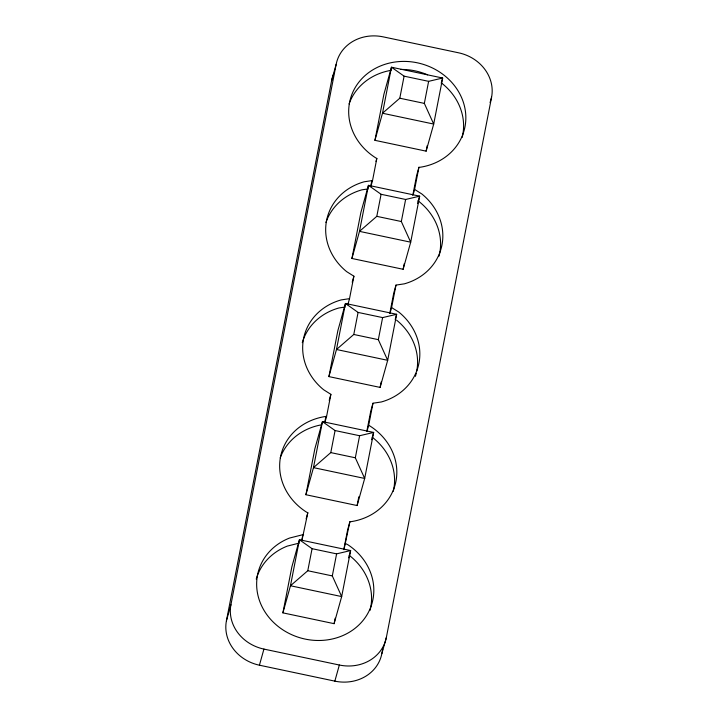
<?xml version="1.0" encoding="UTF-8"?>
<svg xmlns="http://www.w3.org/2000/svg" width="718" height="718" viewBox="0 0 718 718"><rect width="100%" height="100%" fill="white"/><g stroke="black" fill="none" stroke-linecap="round" stroke-linejoin="round"><path stroke-width="1.08" d="M226.421 620.792L331.653 80.479L336.15 64.369A40.908 36.609 15.6 0 1 383.161 36.86L458.578 52.8A40.908 36.609 15.6 0 1 491.579 97.208L386.347 637.521L381.85 653.631A40.908 36.609 15.6 0 1 334.839 681.14L259.422 665.2A40.908 36.609 15.6 0 1 226.421 620.792L230.927 604.682L336.15 64.369M282.901 612.858L291.867 566.834L299.433 539.739L350.635 550.553L341.678 596.577L334.112 623.673L282.901 612.858L290.467 585.762L299.433 539.739L312.07 548.678L336.607 553.865L350.635 550.553L348.598 557.85M305.913 494.729L314.879 448.705L322.445 421.61L373.647 432.424L364.681 478.448L357.115 505.544L305.913 494.729L313.479 467.633L322.445 421.61L335.073 430.549L359.61 435.736L373.647 432.424L371.61 439.721M328.916 376.6L337.882 330.576L345.448 303.472L396.65 314.296L387.684 360.319L380.118 387.415L328.916 376.6L336.482 349.504L345.448 303.472L358.085 312.42L382.622 317.598L396.65 314.296L395.196 319.501M351.928 258.471L360.885 212.438L368.451 185.343L419.653 196.167L410.696 242.19L403.13 269.286L351.928 258.471L359.494 231.367L368.451 185.343L381.087 194.291L405.625 199.469L419.653 196.167L417.625 203.454M374.931 140.333L383.897 94.309L391.463 67.214L442.665 78.029L433.699 124.061L426.133 151.157L374.931 140.333L382.497 113.238L391.463 67.214L404.099 76.162L428.628 81.34L442.665 78.029L441.211 83.243M301.982 539.299L302.825 534.946M324.958 421.304L325.775 417.095M370.901 185.423L371.718 181.214M301.91 540.546L307.825 512.76L306.451 512.096A59.02 52.818 15.6 0 1 280.612 456.486A59.02 52.818 15.6 0 1 325.927 416.422L326.591 416.404L330.89 394.335L323.647 389.766A59.02 52.818 15.6 0 1 341.14 299.918L349.522 298.661L353.902 276.197L346.65 271.637A59.02 52.818 15.6 0 1 364.152 181.789L372.534 180.532L376.833 158.427L375.936 157.996A59.02 52.818 15.6 0 1 367.544 73.496A59.02 52.818 15.6 0 1 459.143 92.685A59.02 52.818 15.6 0 1 420.12 167.258L418.926 167.294L416.673 175.345L412.778 195.368M336.607 553.865L332.308 575.917L341.678 596.577L290.467 585.762L307.78 570.729L312.07 548.678M359.61 435.736L355.32 457.788L364.681 478.448L313.479 467.633L330.783 452.6L335.073 430.549M382.622 317.598L378.323 339.659L387.684 360.319L336.482 349.504L353.786 334.471L358.085 312.42M405.625 199.469L401.326 221.521L410.696 242.19L359.494 231.367L376.797 216.342L381.087 194.291M428.628 81.34L424.338 103.392L433.699 124.061L382.497 113.238L399.8 98.213L404.099 76.162M343.814 549.476L347.647 529.794L349.89 521.744L350.564 521.726A59.02 52.818 15.6 0 0 395.878 481.652A59.02 52.818 15.6 0 0 370.03 426.052L368.657 425.388L372.974 403.22L381.357 401.963A59.02 52.818 15.6 0 0 398.858 312.115L391.606 307.555L395.986 285.091L404.36 283.834A59.02 52.818 15.6 0 0 421.861 193.986L414.609 189.426L418.926 167.294M366.826 431.33L370.73 411.27L372.974 403.22M389.775 313.47L393.733 293.141L395.986 285.091M343.949 549.656L349.89 521.744M334.112 623.673L335.18 618.198M357.115 505.544L358.82 496.775M380.118 387.415L381.186 381.94M403.13 269.286L404.198 263.802M426.133 151.157L427.201 145.673M381.85 653.631L382.703 649.234M375.99 161.442L376.833 158.427M370.847 186.572L372.534 180.532M352.215 282.237L353.902 276.197M347.835 304.701L349.522 298.661M329.203 400.366L330.89 394.335M324.904 422.444L326.591 416.404M259.422 665.2L263.928 649.09A40.908 36.609 15.6 0 1 230.927 604.682M306.137 518.8L307.825 512.76M413.209 194.452L414.609 189.426M389.919 313.595L391.606 307.555M366.97 431.428L368.657 425.388M490.08 102.575L491.579 97.208M334.839 681.14L339.345 665.021A40.908 36.609 15.6 0 0 386.347 637.521M303.588 534.506L289.516 538.06A59.02 52.818 15.6 0 0 267.859 616.026A59.02 52.818 15.6 0 0 357.411 626.338A59.02 52.818 15.6 0 0 347.97 544.791L345.636 543.616M299.182 543.104L287.272 546.111A59.02 52.818 15.6 0 0 256.227 579.094M368.19 188.897L361.899 189.839A59.02 52.818 15.6 0 0 325.936 222.508M345.178 307.026L338.896 307.977A59.02 52.818 15.6 0 0 302.287 342.683M399.8 98.213L424.338 103.392M376.797 216.342L401.326 221.521M353.786 334.471L378.323 339.659M330.783 452.6L355.32 457.788M307.78 570.729L332.308 575.917M263.928 649.09L339.345 665.021M417.804 200.896L419.617 202.036A59.02 52.818 15.6 0 1 439.012 256.155M331.653 80.479A40.908 36.609 15.6 0 1 333.978 73.191M349.244 555.364A59.02 52.818 15.6 0 1 370.03 610.39M280.226 457.887A59.02 52.818 15.6 0 1 321.556 424.814M372.229 437.217A59.02 52.818 15.6 0 1 393.284 491.274M396.605 320.165A59.02 52.818 15.6 0 1 416.709 371.188M416.26 373.252A59.02 52.818 15.6 0 1 415.408 376.331M349.083 103.966A59.02 52.818 15.6 0 1 391.095 70.328M400.824 69.449A59.02 52.818 15.6 0 1 427.596 74.825M441.678 83.162A59.02 52.818 15.6 0 1 462.168 137.434"/></g></svg>
